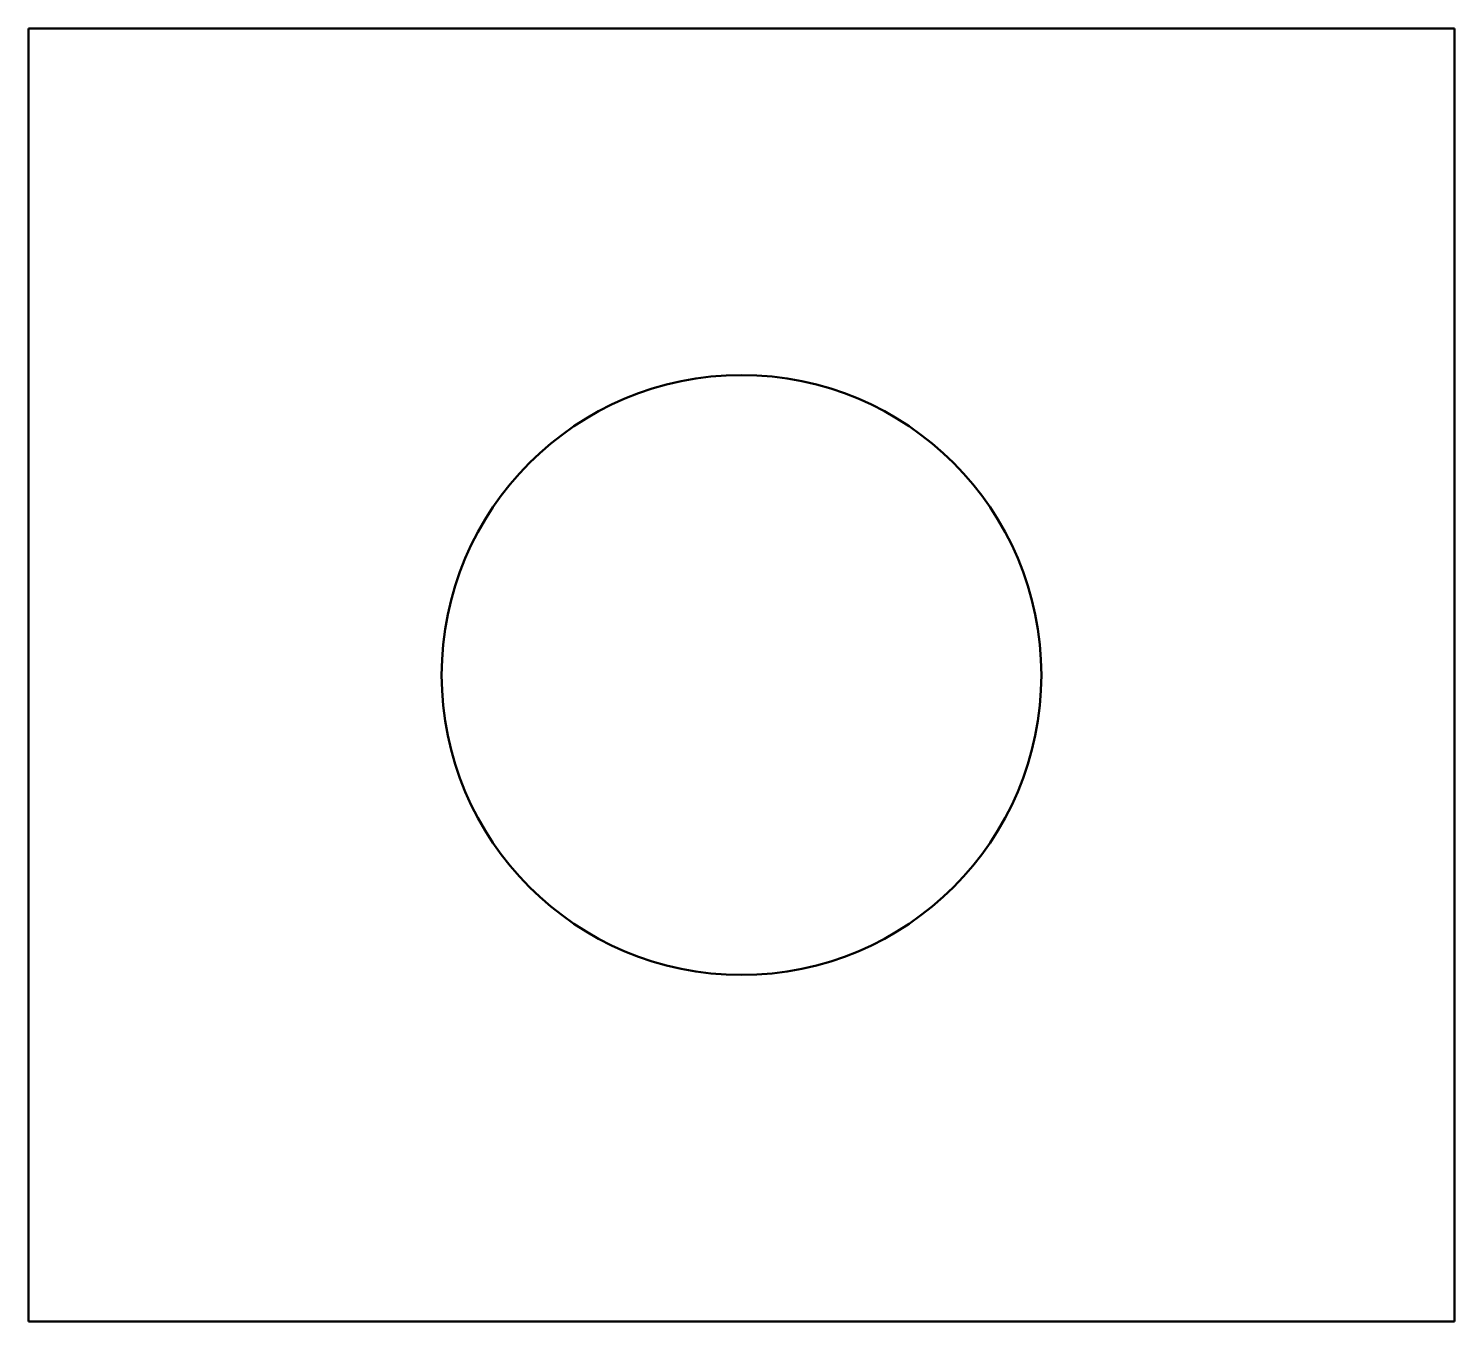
# Model space of a CAD drawing. Header units: millimetres. Extents: x 0 to 214, y 0 to 194.
import ezdxf

# ---------------------------------------------------------------- set-up
doc = ezdxf.new("R2010")
doc.units = ezdxf.units.MM
doc.layers.add('IV_INTERIOR_PROFILES', color=7, linetype='Continuous', lineweight=50)
doc.layers.add('IV_OUTER_PROFILE', color=7, linetype='Continuous', lineweight=50)

msp = doc.modelspace()

# ---------------------------------------------------------------- linework, layer by layer
at = {"layer": 'IV_INTERIOR_PROFILES'}
msp.add_circle((107, 97), 45, dxfattribs=at)
at = {"layer": 'IV_OUTER_PROFILE'}
for p, q in [((0, 194), (214, 194)), ((0, 0), (0, 194)), ((214, 194), (214, 0)), ((214, 0), (0, 0))]:
    msp.add_line(p, q, dxfattribs=at)

doc.saveas('drawing.dxf')
